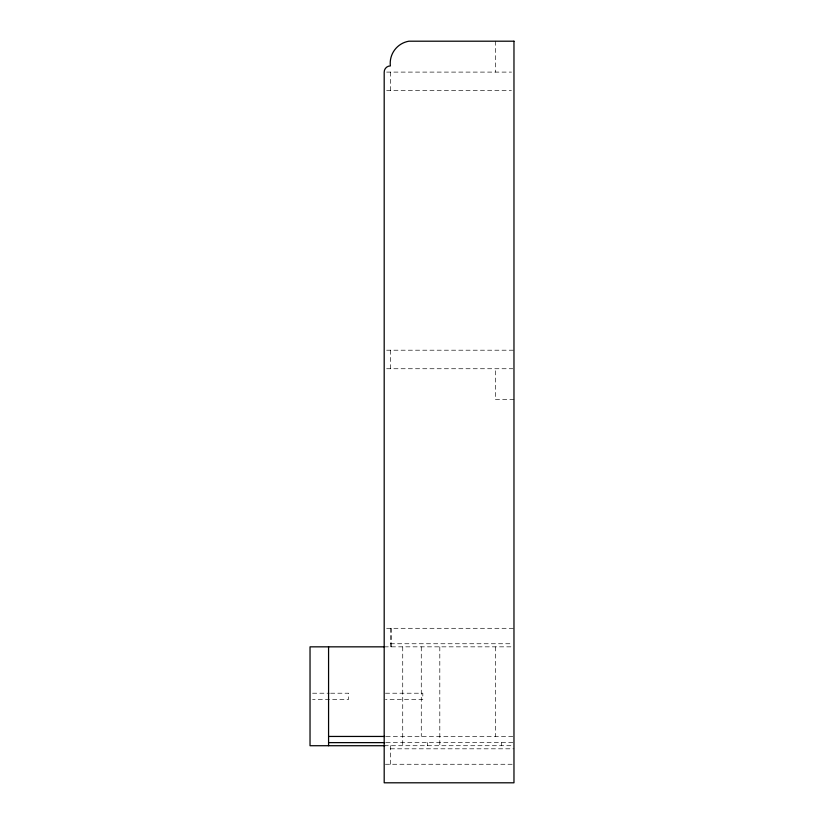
<?xml version="1.0" encoding="UTF-8"?>
<svg xmlns="http://www.w3.org/2000/svg" width="824" height="824" viewBox="0 0 824 824"><rect width="100%" height="100%" fill="white"/><g stroke="black" fill="none" stroke-linecap="round" stroke-linejoin="round"><path stroke-width="0.62" stroke-dasharray="4.12 3.09" d="M386.662 72.1L511.498 72.1M386.662 90.64L511.395 90.64M386.662 350.2L513.97 350.2M386.662 368.74L512.734 368.74M513.97 399.64L495.43 399.64L495.43 368.74M386.662 628.3L513.97 628.3M390.37 643.75L511.395 643.75M384.19 646.84L513.97 646.84M312.605 693.211L329.343 693.211M330.63 693.211L348.655 693.211L348.655 699.349L312.605 699.349M385.478 693.211L422.815 693.211L422.815 699.349L385.478 699.349M386.106 736.45L513.97 736.45M386.106 742.63L513.97 742.63M384.19 745.72L513.97 745.72M390.37 748.81L513.97 748.81M385.426 764.26L513.97 764.26M501.61 742.63L501.61 745.72M495.43 41.2L495.43 72.1M495.43 646.84L495.43 736.45M439.81 646.84L439.81 745.72M427.45 742.63L427.45 745.72M421.27 646.84L421.27 736.45M402.73 646.84L402.73 745.72M391.513 628.3L391.513 646.84M390.37 72.1L390.37 90.64M390.37 350.2L390.37 368.74M390.37 628.3L390.37 646.84M390.37 745.72L390.37 764.26"/><path stroke-width="1.24" d="M383.933 646.84L310.03 646.84L310.03 745.72L384.829 745.72M328.57 736.45L384.829 736.45M328.57 742.63L384.829 742.63M328.57 646.84L328.57 745.72M513.97 41.2L408.91 41.2A22.402 22.402 0 0 0 390.37 65.92A6.18 6.18 0 0 0 384.19 72.1L384.19 782.8L513.97 782.8L513.97 41.2"/></g></svg>
